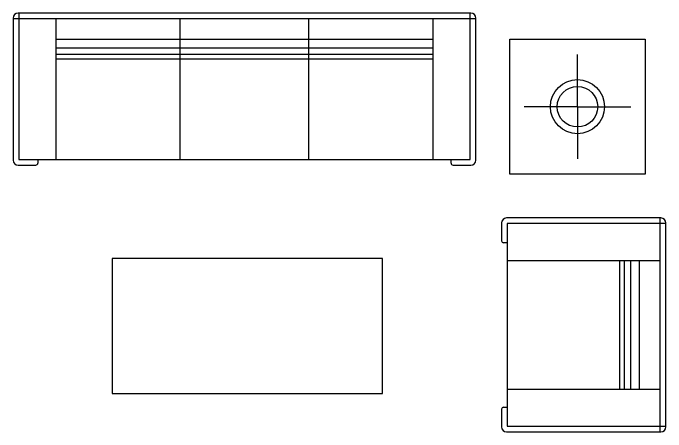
# Model space of a CAD drawing. Header units: millimetres. Extents: x -1871197 to -1180782, y 1281217 to 1543414.
# Drawn here: x -1258123 to -1255223, y 1411064 to 1412923 of the extents above; entities that cross this region are included whole.
import ezdxf

# ---------------------------------------------------------------- set-up
doc = ezdxf.new("R2010")
doc.units = ezdxf.units.MM
doc.header["$LTSCALE"] = 10
doc.layers.get('0').update_dxf_attribs({"linetype": 'CONTINUOUS'})
doc.layers.add('绘图', color=7, linetype='CONTINUOUS')

# ---------------------------------------------------------------- blocks, each defined once
blk = doc.blocks.new('eetwetwerty')
at = {"layer": '绘图', "color": 5}
for p, q in [((647943.4, 923335.4), (645932.4, 923335.4)), ((645935.4, 923335.4), (645935.4, 922685.4)), ((647940.4, 922685.4), (647940.4, 923335.4)), ((645910.4, 923313.4), (645910.4, 922682.4)), ((647965.4, 923310.4), (645910.4, 923310.4)), ((646100.4, 923310.4), (646100.4, 922685.4)), ((646651.4, 923310.4), (646651.4, 922685.4)), ((647224.4, 922685.4), (647224.4, 923310.4)), ((647775.4, 922685.4), (647775.4, 923310.4)), ((647965.4, 922682.4), (647965.4, 923313.4)), ((647775.4, 923218.5), (646100.4, 923218.5)), ((647775.4, 923179.6), (646100.4, 923179.6)), ((647775.4, 923150.8), (646100.4, 923150.8)), ((647775.4, 923130.4), (646100.4, 923130.4)), ((645935.4, 922685.4), (647940.4, 922685.4)), ((646020.4, 922685.4), (646020.4, 922669.4)), ((647855.4, 922669.4), (647855.4, 922685.4)), ((645932.4, 922660.4), (646011.4, 922660.4)), ((647864.4, 922660.4), (647943.4, 922660.4))]:
    blk.add_line(p, q, dxfattribs=at)
for centre, radius, start, end in [((645932.4, 923313.4), 22, 90, 180), ((647943.4, 923313.4), 22, 0, 90), ((645932.4, 922682.4), 22, 180, 270), ((646011.4, 922669.4), 9, 270, 0), ((647864.4, 922669.4), 9, 180, 270), ((647943.4, 922682.4), 22, 270, 0)]:
    blk.add_arc(centre, radius, start, end, dxfattribs=at)
blk = doc.blocks.new('werwe')
at = {"color": 8, "ltscale": 2}
for q in [(602133.3, 919150.6), (601896.8, 918919.5), (602133.3, 918688.4), (602369.8, 918919.5)]:
    blk.add_line((602133.3, 918919.5), q, dxfattribs=at)
blk.add_lwpolyline([(601833.3, 918619.5), (601833.3, 919219.5), (602433.3, 919219.5), (602433.3, 918619.5)], close=True)
at = {"color": 8}
for radius in [120, 90]:
    blk.add_circle((602133.3, 918919.5), radius, dxfattribs=at)
blk = doc.blocks.new('vvcb')
at = {"layer": '绘图', "color": 5}
for p, q in [((648759.7, 922504.9), (648073.7, 922504.9)), ((648756.7, 921554.9), (648756.7, 922504.9)), ((648051.7, 922482.9), (648051.7, 922403.9)), ((648076.7, 922479.9), (648076.7, 921579.9)), ((648781.7, 922479.9), (648076.7, 922479.9)), ((648781.7, 921576.9), (648781.7, 922482.9)), ((648076.7, 922394.9), (648060.7, 922394.9)), ((648756.7, 922314.9), (648076.7, 922314.9)), ((648576.7, 921744.9), (648576.7, 922314.9)), ((648597.1, 921744.9), (648597.1, 922314.9)), ((648625.8, 921744.9), (648625.8, 922314.9)), ((648664.8, 921744.9), (648664.8, 922314.9)), ((648076.7, 921744.9), (648756.7, 921744.9)), ((648051.7, 921655.9), (648051.7, 921576.9)), ((648060.7, 921664.9), (648076.7, 921664.9)), ((648076.7, 921579.9), (648781.7, 921579.9)), ((648073.7, 921554.9), (648759.7, 921554.9))]:
    blk.add_line(p, q, dxfattribs=at)
for centre, radius, start, end in [((648073.7, 922482.9), 22, 90, 180), ((648759.7, 922482.9), 22, 0, 90), ((648060.7, 922403.9), 9, 180, 270), ((648060.7, 921655.9), 9, 90, 180), ((648073.7, 921576.9), 22, 180, 270), ((648759.7, 921576.9), 22, 270, 0)]:
    blk.add_arc(centre, radius, start, end, dxfattribs=at)

msp = doc.modelspace()

# ---------------------------------------------------------------- linework, layer by layer
msp.add_lwpolyline([(-1257682.3, 1411234.5), (-1256482.3, 1411234.5), (-1256482.3, 1411834.5), (-1257682.3, 1411834.5)], close=True)

# ---------------------------------------------------------------- block references
for name, p in [('eetwetwerty', (-1904032.9, 489588)), ('werwe', (-1857749.4, 493588.3)), ('vvcb', (-1904004.9, 489508.8))]:
    msp.add_blockref(name, p)

doc.saveas('drawing.dxf')
